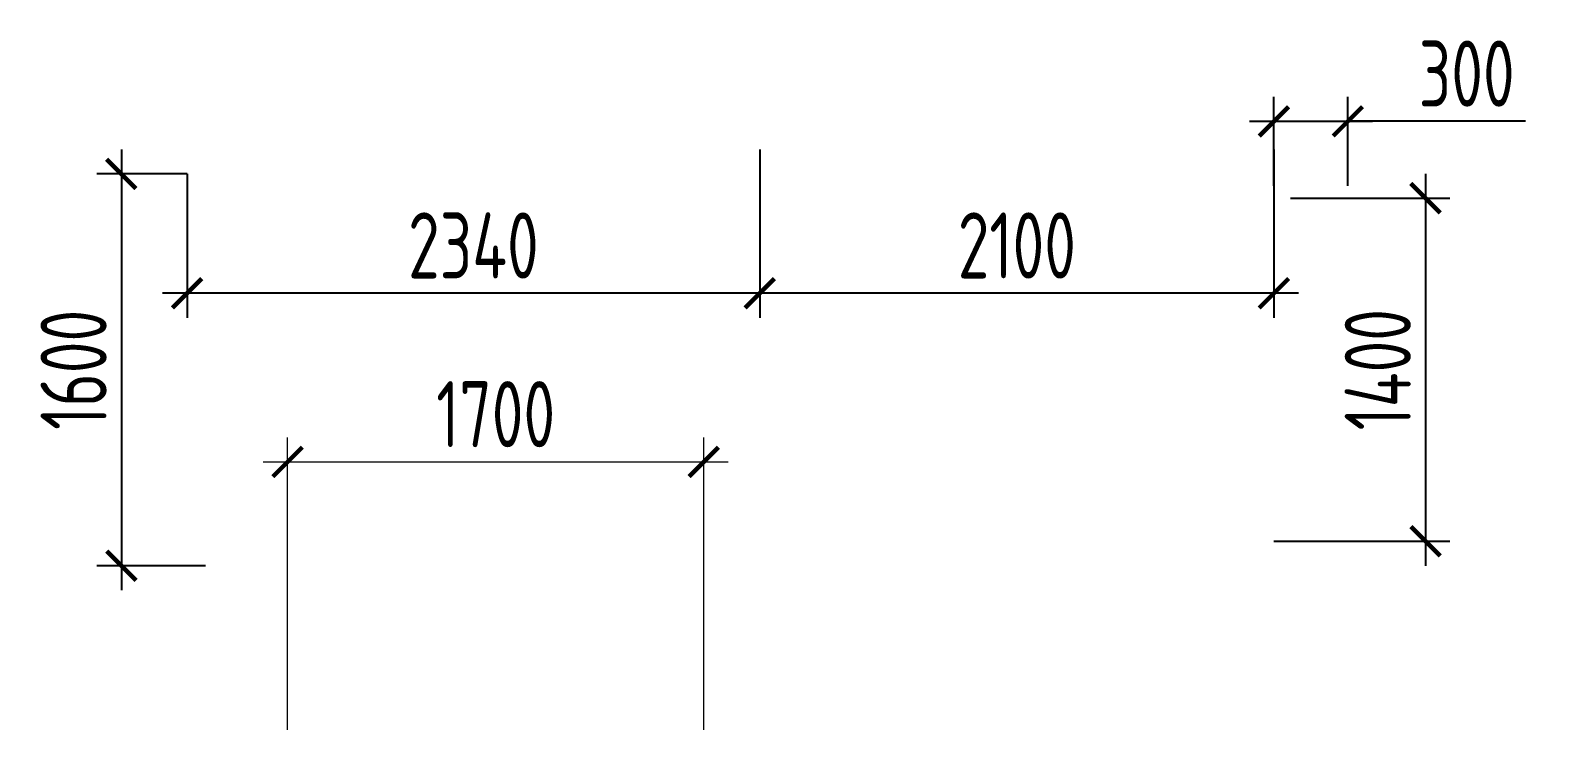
# Model space of a CAD drawing. Header units: millimetres. Extents: x -350007 to 535970, y -888 to 133718.
# Drawn here: x -189035 to -182861, y 130861 to 133718 of the extents above; entities that cross this region are included whole.
import ezdxf

# ---------------------------------------------------------------- set-up
doc = ezdxf.new("R2010")
doc.units = ezdxf.units.MM
doc.layers.add('АР_Размеры нов.', color=15, linetype='Continuous', lineweight=0)
doc.styles.add('ISOCPEUR', font='isocpeur.ttf', dxfattribs={"width": 0.7})
doc.dimstyles.new('R_100', dxfattribs={"dimtxt": 270, "dimasz": 120, "dimexe": 100, "dimexo": 0, "dimgap": 60, "dimtad": 1, "dimdec": 0, "dimrnd": 5, "dimzin": 0, "dimdsep": 46, "dimtxsty": 'ISOCPEUR', "dimblk": 'ARCHTICK', "dimcen": 0, "dimdle": 100, "dimclrd": 256, "dimclre": 256, "dimclrt": 256, "dimadec": 0, "dimazin": 0, "dimtfac": 2, "dimtdec": 0, "dimtofl": 0, "dimtmove": 1, "dimatfit": 3, "dimfxl": 1, "dimtvp": 3, "dimtolj": 1, "dimtzin": 0, "dimarcsym": 0})

# ---------------------------------------------------------------- blocks, each defined once
blk = doc.blocks.new('_ArchTick')
at = {"color": 0, "linetype": 'ByBlock', "const_width": 0.15}
blk.add_lwpolyline([(-0.5, -0.5), (0.5, 0.5)], dxfattribs=at)
blk = doc.blocks.new('*D2838')
at = {"layer": 'АР_Размеры нов.', "lineweight": -2, "ltscale": 100, "transparency": 16777216}
for p, q in [((-183336, 133132.4), (-183336, 131530.7)), ((-183888, 133032.4), (-183236, 133032.4)), ((-183955.2, 131630.7), (-183236, 131630.7))]:
    blk.add_line(p, q, dxfattribs=at)
at = {"layer": 'АР_Размеры нов.', "lineweight": -2, "ltscale": 100, "transparency": 16777216, "xscale": 120, "yscale": 120, "zscale": 120}
for p, rotation in [((-183336, 133032.4), 90), ((-183336, 131630.7), 270)]:
    blk.add_blockref('_ArchTick', p, dxfattribs=dict(at, rotation=rotation))
at = {"layer": 'АР_Размеры нов.', "ltscale": 100, "transparency": 16777216, "insert": (-183531, 132331.6), "char_height": 270, "attachment_point": 5, "rotation": 90, "style": 'ISOCPEUR'}
blk.add_mtext('\\A1;1400', dxfattribs=at)
blk = doc.blocks.new('*D3106')
at = {"layer": 'АР_Размеры нов.', "lineweight": -2, "ltscale": 100, "transparency": 16777216}
for p, q in [((-186055.2, 133230.7), (-186055.2, 132544.1)), ((-183955.2, 133230.7), (-183955.2, 132544.1)), ((-183855.2, 132644.1), (-186155.2, 132644.1))]:
    blk.add_line(p, q, dxfattribs=at)
at = {"layer": 'АР_Размеры нов.', "lineweight": -2, "ltscale": 100, "transparency": 16777216, "xscale": 120, "yscale": 120, "zscale": 120, "rotation": 180}
blk.add_blockref('_ArchTick', (-186055.2, 132644.1), dxfattribs=at)
at = {"layer": 'АР_Размеры нов.', "lineweight": -2, "ltscale": 100, "transparency": 16777216, "xscale": 120, "yscale": 120, "zscale": 120}
blk.add_blockref('_ArchTick', (-183955.2, 132644.1), dxfattribs=at)
at = {"layer": 'АР_Размеры нов.', "ltscale": 100, "transparency": 16777216, "insert": (-185005.2, 132839.1), "char_height": 270, "attachment_point": 5, "style": 'ISOCPEUR'}
blk.add_mtext('\\A1;2100', dxfattribs=at)
blk = doc.blocks.new('*D3107')
at = {"layer": 'АР_Размеры нов.', "lineweight": -2, "ltscale": 100, "transparency": 16777216}
for p, q in [((-186055.2, 133230.7), (-186055.2, 132544.1)), ((-188394.5, 133131.5), (-188394.5, 132544.1)), ((-185955.2, 132644.1), (-188494.5, 132644.1))]:
    blk.add_line(p, q, dxfattribs=at)
at = {"layer": 'АР_Размеры нов.', "lineweight": -2, "ltscale": 100, "transparency": 16777216, "xscale": 120, "yscale": 120, "zscale": 120, "rotation": 180}
blk.add_blockref('_ArchTick', (-188394.5, 132644.1), dxfattribs=at)
at = {"layer": 'АР_Размеры нов.', "lineweight": -2, "ltscale": 100, "transparency": 16777216, "xscale": 120, "yscale": 120, "zscale": 120}
blk.add_blockref('_ArchTick', (-186055.2, 132644.1), dxfattribs=at)
at = {"layer": 'АР_Размеры нов.', "ltscale": 100, "transparency": 16777216, "insert": (-187224.9, 132839.1), "char_height": 270, "attachment_point": 5, "style": 'ISOCPEUR'}
blk.add_mtext('\\A1;2340', dxfattribs=at)
blk = doc.blocks.new('*D3108')
at = {"layer": 'АР_Размеры нов.', "lineweight": -2, "ltscale": 100, "transparency": 16777216}
for p, q in [((-188662.9, 133231.5), (-188662.9, 131430.7)), ((-188394.5, 133131.5), (-188762.9, 133131.5)), ((-188318.9, 131530.7), (-188762.9, 131530.7))]:
    blk.add_line(p, q, dxfattribs=at)
at = {"layer": 'АР_Размеры нов.', "lineweight": -2, "ltscale": 100, "transparency": 16777216, "xscale": 120, "yscale": 120, "zscale": 120}
for p, rotation in [((-188662.9, 133131.5), 90), ((-188662.9, 131530.7), 270)]:
    blk.add_blockref('_ArchTick', p, dxfattribs=dict(at, rotation=rotation))
at = {"layer": 'АР_Размеры нов.', "ltscale": 100, "transparency": 16777216, "insert": (-188857.9, 132331.1), "char_height": 270, "attachment_point": 5, "rotation": 90, "style": 'ISOCPEUR'}
blk.add_mtext('\\A1;1600', dxfattribs=at)
blk = doc.blocks.new('*D3129')
at = {"layer": 'АР_Размеры нов.', "lineweight": -2, "ltscale": 100, "transparency": 16777216}
for p, q in [((-183955.2, 133082.4), (-183955.2, 133446.3)), ((-183653.1, 133082.4), (-183653.1, 133446.3)), ((-184055.2, 133346.3), (-183553.1, 133346.3)), ((-182928.2, 133346.3), (-183653.1, 133346.3))]:
    blk.add_line(p, q, dxfattribs=at)
at = {"layer": 'АР_Размеры нов.', "lineweight": -2, "ltscale": 100, "transparency": 16777216, "xscale": 120, "yscale": 120, "zscale": 120, "rotation": 180}
blk.add_blockref('_ArchTick', (-183955.2, 133346.3), dxfattribs=at)
at = {"layer": 'АР_Размеры нов.', "lineweight": -2, "ltscale": 100, "transparency": 16777216, "xscale": 120, "yscale": 120, "zscale": 120}
blk.add_blockref('_ArchTick', (-183653.1, 133346.3), dxfattribs=at)
at = {"layer": 'АР_Размеры нов.', "ltscale": 100, "transparency": 16777216, "insert": (-183167.8, 133541.3), "char_height": 270, "attachment_point": 5, "style": 'ISOCPEUR'}
blk.add_mtext('\\A1;300', dxfattribs=at)

msp = doc.modelspace()

# ---------------------------------------------------------------- linework, layer by layer
at = {"layer": 'АР_Размеры нов.', "ltscale": 100}
for p, q in [((-187983.9, 130860.7), (-187983.9, 132055)), ((-186283.9, 130860.7), (-186283.9, 132055)), ((-188083.9, 131955), (-186183.9, 131955))]:
    msp.add_line(p, q, dxfattribs=at)

# ---------------------------------------------------------------- block references
at = {"layer": 'АР_Размеры нов.', "ltscale": 100, "xscale": 120, "yscale": 120, "zscale": 120, "rotation": 180}
msp.add_blockref('_ArchTick', (-187983.9, 131955), dxfattribs=at)
at = {"layer": 'АР_Размеры нов.', "ltscale": 100, "xscale": 120, "yscale": 120, "zscale": 120}
msp.add_blockref('_ArchTick', (-186283.9, 131955), dxfattribs=at)

# ---------------------------------------------------------------- texts
at = {"layer": 'АР_Размеры нов.', "ltscale": 100, "insert": (-187133.9, 132150), "char_height": 270, "attachment_point": 5, "style": 'ISOCPEUR'}
msp.add_mtext('\\A1;1700', dxfattribs=at)

# ---------------------------------------------------------------- dimensions: what is measured, and where the dimension line sits
at = {"layer": 'АР_Размеры нов.', "ltscale": 100}
dim = msp.add_linear_dim(base=(-183653.1, 133346.3), p1=(-183955.2, 133082.4), p2=(-183653.1, 133082.4), dimstyle='R_100', override={"dimpost": '\\X', "dimfxl": 300, "dimarcsym": 1}, dxfattribs=at)
dim.commit()
dim.dimension.update_dxf_attribs({"geometry": '*D3129', "text_midpoint": (-183167.8, 133230.7), "dimtype": 160})
for base, p1, p2, picture, middle in [((-188662.9, 131530.7), (-188394.5, 133131.5), (-188318.9, 131530.7), '*D3108', (-188857.9, 132331.1)), ((-183336, 131630.7), (-183888, 133032.4), (-183955.2, 131630.7), '*D2838', (-183531, 132331.6))]:
    dim = msp.add_linear_dim(base=base, p1=p1, p2=p2, angle=90, dimstyle='R_100', override={"dimpost": '\\X', "dimfxl": 2.5, "dimarcsym": 1}, dxfattribs=at)
    dim.commit()
    dim.dimension.update_dxf_attribs({"geometry": picture, "text_midpoint": middle})
for base, p1, p2, picture, middle in [((-188394.5, 132644.1), (-186055.2, 133230.7), (-188394.5, 133131.5), '*D3107', (-187224.9, 132839.1)), ((-186055.2, 132644.1), (-183955.2, 133230.7), (-186055.2, 133230.7), '*D3106', (-185005.2, 132839.1))]:
    dim = msp.add_linear_dim(base=base, p1=p1, p2=p2, dimstyle='R_100', override={"dimpost": '\\X', "dimfxl": 2.5, "dimarcsym": 1}, dxfattribs=at)
    dim.commit()
    dim.dimension.update_dxf_attribs({"geometry": picture, "text_midpoint": middle})

doc.saveas('drawing.dxf')
